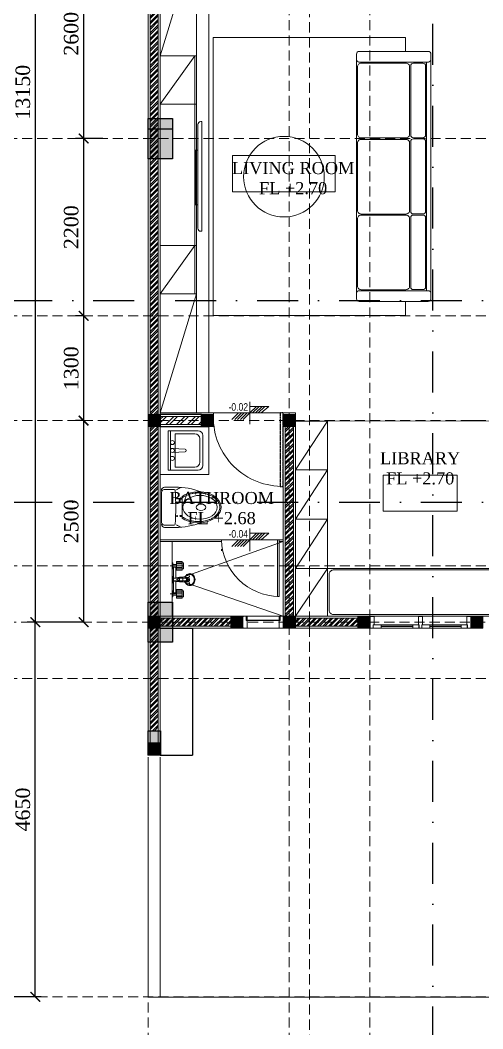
# Model space of a CAD drawing. Header units: millimetres. Extents: x -9564 to 494436, y -140371 to 4257.
# Drawn here: x 40646 to 46382, y -18148 to -5633 of the extents above; entities that cross this region are included whole.
import ezdxf

# ---------------------------------------------------------------- set-up
doc = ezdxf.new("R2010")
doc.units = ezdxf.units.MM
doc.header["$MEASUREMENT"] = 0
for name, pattern in [('DASHDOTX2', [50.8, 25.4, -12.7, 0, -12.7]), ('HIDDEN2', [0.1875, 0.125, -0.0625]), ('SLD-Solid', [0])]:
    doc.linetypes.add(name, pattern=pattern)
doc.layers.get('DEFPOINTS').update_dxf_attribs({"lineweight": 18})
for name, color, linetype in [('1', 5, 'Continuous'), ('DIM DET', 8, 'HIDDEN2'), ('TEXT', 4, 'Continuous'), ('WALL', 90, 'Continuous')]:
    doc.layers.add(name, color=color, linetype=linetype)
for name, color, linetype, lineweight in [('28-Arsiran', 252, 'Continuous', 5), ('8', 8, 'Continuous', 5), ('AS', 8, 'HIDDEN2', 5), ('DINDING', 1, 'Continuous', 20), ('DOOR OPENING', 4, 'SLD-Solid', 5), ('FURNITURE', 25, 'Continuous', 5), ('HATCH', 8, 'Continuous', 13), ('KOL', 5, 'Continuous', 18), ('TEXT 1', 210, 'Continuous', 5)]:
    doc.layers.add(name, color=color, linetype=linetype, lineweight=lineweight)
doc.styles.add('Arial Narrow', font='ARIALN.TTF')
doc.styles.add('style1', font='times.ttf', dxfattribs={"height": 0.15})
doc.styles.add('style2', font='times.ttf', dxfattribs={"height": 0.18})
doc.dimstyles.new('ISO-25', dxfattribs={"dimtxt": 0.18, "dimasz": 0.12, "dimexe": 0.1, "dimexo": 0.1, "dimgap": 0.0625, "dimtad": 1, "dimtoh": 1, "dimdec": 0, "dimlfac": 1000, "dimtxsty": 'style2', "dimblk": 'ARCHTICK', "dimcen": 0.15, "dimclrd": 1, "dimclre": 1, "dimclrt": 4, "dimadec": 0, "dimazin": 0, "dimtfac": 1, "dimtdec": 0, "dimtmove": 0, "dimatfit": 3, "dimldrblk": 'OBLIQUE', "dimfxl": 1, "dimarcsym": 0})
pattern_1 = [(45, (-203586.375, -162934.193), (-33.675954, 33.675954), []), (45, (-203563.925, -162934.193), (-33.675954, 33.675954), [])]
pattern_2 = [(45, (-203586.375, -162939.193), (-33.675954, 33.675954), []), (45, (-203563.925, -162939.193), (-33.675954, 33.675954), [])]

# ---------------------------------------------------------------- blocks, each defined once
blk = doc.blocks.new('as1')
at = {"layer": 'AS'}
for p, q in [((139.888, 146.696), (139.888, 169.189)), ((141.638, 146.696), (141.638, 169.189)), ((141.888, 146.858), (141.888, 169.189)), ((142.638, 146.696), (142.638, 169.189)), ((137.013, 161.478), (158.579, 161.478)), ((137.013, 159.278), (158.579, 159.278)), ((137.013, 157.978), (158.579, 157.978)), ((137.013, 156.178), (158.579, 156.178)), ((136.44, 155.478), (158.579, 155.478)), ((137.013, 154.778), (158.579, 154.778)), ((137.013, 150.828), (158.579, 150.828))]:
    blk.add_line(p, q, dxfattribs=at)
blk = doc.blocks.new('KOLOM PRAKTIS')
at = {"layer": 'HATCH'}
h = blk.add_hatch(color=256, dxfattribs=at)
h.dxf.hatch_style = 1
h.paths.add_polyline_path([(-75, 75), (-75, -75), (75, -75), (75, 75)])
at = {"layer": 'KOL'}
blk.add_lwpolyline([(-75, -75), (75, -75), (75, 75), (-75, 75)], close=True, dxfattribs=at)
blk = doc.blocks.new('*U46')
at = {"layer": '8'}
h = blk.add_hatch(dxfattribs=at)
h.set_pattern_fill('ANSI32', color=256, scale=10)
h.set_pattern_definition([(45, (-125705.34, -343416.56), (-67.35192, 67.35192), []), (45, (-125660.43, -343416.56), (-67.35192, 67.35192), [])])
h.paths.add_polyline_path([(510, 25), (510, 125), (0, 125), (0, 25)])
for p, q in [((0, 125), (510, 125)), ((0, 25), (510, 25))]:
    blk.add_line(p, q, dxfattribs=at)
at = {"layer": 'WALL'}
blk.add_lwpolyline([(0, 0), (510, 0), (510, 150), (0, 150)], close=True, dxfattribs=at)
blk = doc.blocks.new('KSK 3A')
at = {"layer": 'DOOR OPENING', "linetype": 'Continuous'}
blk.add_line((0, 0), (0, 150), dxfattribs=at)
blk.add_lwpolyline([(50, 95), (40, 95), (40, 150), (5, 150), (5, 145), (0, 145), (0, 5), (5, 5), (5, 0), (50, 0)], close=True, dxfattribs=at)
blk = doc.blocks.new('_ArchTick')
at = {"color": 0, "linetype": 'ByBlock', "const_width": 0.15}
blk.add_lwpolyline([(-0.5, -0.5), (0.5, 0.5)], dxfattribs=at)
blk = doc.blocks.new('*D884')
at = {"color": 1, "lineweight": -2, "transparency": 16777216}
for p, q in [((42383, -13177), (42783, -13177)), ((42783, -13177), (42783, -14752)), ((42383, -14752), (42783, -14752))]:
    blk.add_line(p, q, dxfattribs=at)
at = {"layer": 'DEFPOINTS', "color": 0, "transparency": 16777216}
for p in [(42383, -13177), (42383, -14752), (42783, -14752)]:
    blk.add_point(p, dxfattribs=at)
at = {"color": 1, "lineweight": -2, "transparency": 16777216, "xscale": 0.12, "yscale": 0.12, "zscale": 0.12}
for p, rotation in [((42783, -13177), 90), ((42783, -14752), 270)]:
    blk.add_blockref('_ArchTick', p, dxfattribs=dict(at, rotation=rotation))
at = {"color": 4, "transparency": 16777216, "insert": (42783, -13964), "char_height": 0.18, "attachment_point": 5, "rotation": 90, "style": 'style2'}
blk.add_mtext('1575000', dxfattribs=at)
blk = doc.blocks.new('_Oblique')
at = {"color": 0, "linetype": 'ByBlock', "lineweight": -2}
blk.add_line((-0.5, -0.5), (0.5, 0.5), dxfattribs=at)
blk = doc.blocks.new('LIB')
at = {"layer": '8', "transparency": 33554687}
for p, q in [((247.86, 158.217), (248.26, 158.217)), ((248.26, 158.217), (247.86, 157.611)), ((248.26, 158.217), (250.958, 158.222)), ((248.26, 158.217), (248.26, 157.777)), ((250.585, 158.222), (250.585, 157.777)), ((250.958, 158.222), (250.585, 157.611)), ((248.26, 155.797), (248.26, 157.777)), ((250.585, 155.797), (250.585, 157.777)), ((247.86, 157.611), (248.26, 157.611)), ((248.26, 157.611), (247.86, 157)), ((250.585, 157.611), (250.958, 157.611)), ((250.958, 157.611), (250.585, 157)), ((247.86, 157), (248.26, 157)), ((248.26, 157), (247.86, 156.389)), ((250.585, 157), (250.958, 157)), ((250.958, 157), (250.585, 156.389)), ((247.86, 156.389), (248.26, 156.389)), ((248.26, 156.389), (247.86, 155.797)), ((250.585, 156.389), (250.958, 156.389)), ((250.958, 156.389), (250.585, 155.797))]:
    blk.add_line(p, q, dxfattribs=at)
blk.add_lwpolyline([(248.26, 156.389), (250.585, 156.389), (250.585, 155.797), (248.26, 155.797)], close=True, dxfattribs=at)
blk.add_lwpolyline([(248.33, 156.369), (250.515, 156.369, -0.414214), (250.565, 156.319), (250.565, 155.867, -0.414214), (250.515, 155.817), (248.33, 155.817, -0.414214), (248.28, 155.867), (248.28, 156.319, -0.414214)], format="xyb", close=True, dxfattribs=at)
blk = doc.blocks.new('TV 65')
at = {"layer": 'FURNITURE', "linetype": 'Continuous', "ltscale": 0.5, "transparency": 33554687}
for p, q in [((90249, 176986), (90927, 176986)), ((90249, 176956), (90249, 176986)), ((90927, 176956), (90927, 176986)), ((89895, 176919), (89895, 176906)), ((89895, 176906), (91255, 176906)), ((89932, 176956), (91218, 176956)), ((91255, 176919), (91255, 176906))]:
    blk.add_line(p, q, dxfattribs=at)
for centre, start, end in [((89932, 176919), 90, 180), ((91218, 176919), 0, 90)]:
    blk.add_arc(centre, 36.8, start, end, dxfattribs=at)
blk = doc.blocks.new('HSEH')
at = {"layer": '8', "transparency": 33554687}
for p, q in [((246.785, 164.262), (246.185, 164.262)), ((246.635, 164.222), (246.185, 164.222)), ((246.635, 164.222), (246.185, 162.747)), ((246.835, 164.222), (246.635, 164.222)), ((246.835, 164.262), (246.785, 164.262)), ((246.835, 164.262), (246.835, 164.222)), ((246.635, 162.747), (246.185, 162.747)), ((246.615, 159.797), (246.615, 162.747)), ((246.635, 159.797), (246.185, 159.797)), ((246.635, 159.797), (246.185, 158.317)), ((246.185, 158.317), (246.845, 158.317)), ((246.845, 158.317), (246.845, 158.297))]:
    blk.add_line(p, q, dxfattribs=at)
at = {"layer": '8'}
for p, q in [((246.615, 162.747), (246.185, 162.15)), ((246.635, 162.15), (246.185, 162.15)), ((246.635, 160.394), (246.185, 160.394)), ((246.185, 159.797), (246.615, 160.394))]:
    blk.add_line(p, q, dxfattribs=at)
at = {"layer": 'FURNITURE', "linetype": 'Continuous', "transparency": 33554687}
blk.add_line((246.635, 164.222), (246.635, 158.317), dxfattribs=at)
at = {"layer": 'FURNITURE', "linetype": 'Continuous', "transparency": 33554559}
blk.add_line((246.785, 164.222), (246.785, 158.317), dxfattribs=at)
at = {"layer": 'FURNITURE', "linetype": 'Continuous', "transparency": 33554687, "xscale": -0.001000000000000001, "yscale": 0.001000000000000001, "zscale": 0.001, "rotation": 90}
blk.add_blockref('TV 65', (423.606, 251.827), dxfattribs=at)
blk = doc.blocks.new('TOILET')
at = {"layer": '8', "lineweight": 5}
for p, q in [((-135, 255), (135, 255)), ((-114, 255), (-114, 236)), ((-102, 236), (-102, 255)), ((102, 236), (102, 255)), ((114, 255), (114, 236)), ((-250, 37), (-250, 168)), ((-220, 30), (-220, 156)), ((-120, 237), (-97, 237)), ((-108, 245), (-108, 221)), ((120, 237), (97, 237)), ((108, 245), (108, 221)), ((220, 30), (220, 156)), ((250, 37), (250, 168)), ((-190, 0), (190, 0))]:
    blk.add_line(p, q, dxfattribs=at)
for centre in [(-109, 191), (109, 191)]:
    blk.add_circle(centre, 5.82, dxfattribs=at)
for centre, radius, start, end in [((666, 167), 916, 159.3877, 180.0472), ((-666, 167), 916, 359.9528, 20.6123), ((-96, 287), 158, 197.1522, 219.8185), ((-210, 156), 10, 94.9885, 180), ((0, -2250), 2425, 85.0115, 94.9885), ((-108, 236), 6.15, 185.1568, 354.8432), ((108, 236), 6.15, 185.1568, 354.8432), ((210, 156), 10, 0, 85.0115), ((96, 287), 158, 320.1815, 342.8478), ((-210, 37), 40, 180, 270), ((-190, 30), 30, 180, 270), ((190, 30), 30, 270, 0), ((210, 37), 40, 270, 0)]:
    blk.add_arc(centre, radius, start, end, dxfattribs=at)
blk.add_ellipse((0, 456), major_axis=(0, 281), ratio=0.685919, start_param=3.915332, end_param=8.651039, dxfattribs=at)
for centre, major_axis, ratio in [((0, 476), (0, 214), 0.687861), ((0, 487), (0, 60.7), 0.657164)]:
    blk.add_ellipse(centre, major_axis=major_axis, ratio=ratio, dxfattribs=at)
blk.add_open_spline([(117, 256), (127, 270), (131, 276), (141, 294), (147, 306), (157, 331), (161, 344), (169, 371), (171, 385), (176, 413), (177, 428), (178, 457), (178, 472), (175, 501), (174, 515), (168, 543), (165, 557), (156, 583), (151, 596), (140, 620), (134, 631), (120, 652), (113, 661), (97, 678), (89, 686), (72, 699), (64, 704), (46, 713), (37, 716), (18, 721), (9, 722), (-9, 722), (-18, 721), (-37, 716), (-46, 713), (-64, 704), (-72, 699), (-89, 686), (-98, 678), (-113, 661), (-120, 652), (-134, 631), (-140, 620), (-151, 596), (-156, 583), (-165, 557), (-168, 543), (-174, 515), (-175, 501), (-178, 472), (-178, 457), (-177, 428), (-176, 413), (-171, 385), (-169, 371), (-161, 344), (-157, 330), (-147, 306), (-141, 294), (-131, 276), (-127, 270), (-117, 255)], degree=3, knots=[3.915332, 3.915332, 3.915332, 3.915332, 4.014441, 4.014441, 4.176505, 4.176505, 4.338569, 4.338569, 4.500633, 4.500633, 4.662697, 4.662697, 4.824761, 4.824761, 4.986825, 4.986825, 5.148889, 5.148889, 5.310953, 5.310953, 5.473017, 5.473017, 5.635081, 5.635081, 5.797146, 5.797146, 5.95921, 5.95921, 6.121274, 6.121274, 6.283338, 6.283338, 6.445402, 6.445402, 6.607466, 6.607466, 6.76953, 6.76953, 6.931594, 6.931594, 7.093658, 7.093658, 7.255722, 7.255722, 7.417786, 7.417786, 7.57985, 7.57985, 7.741915, 7.741915, 7.903979, 7.903979, 8.066043, 8.066043, 8.228107, 8.228107, 8.390171, 8.390171, 8.552235, 8.552235, 8.651039, 8.651039, 8.651039, 8.651039], dxfattribs=at)
blk = doc.blocks.new('Shower - P')
at = {"color": 8}
for p, q in [((35.5, 111.3), (-19, 111.3)), ((92, 136.3), (35.5, 136.3)), ((82, 126.3), (35.5, 126.3)), ((82, 111.3), (35.5, 111.3)), ((82, 96.3), (35.5, 96.3)), ((92, 86.3), (35.5, 86.3)), ((35.5, -121), (-19, -121)), ((92, -96), (35.5, -96)), ((82, -106), (35.5, -106)), ((82, -121), (35.5, -121)), ((82, -136), (35.5, -136)), ((92, -146), (35.5, -146))]:
    blk.add_line(p, q, dxfattribs=at)
for p, q in [((0, -146), (0, 146)), ((3, 136.3), (0, 136.3)), ((0, 126.3), (0, 96.3)), ((3, 86.3), (0, 86.3)), ((3, 136.3), (5.5, 121.3)), ((3, 136.3), (3, 86.3)), ((5.5, 101.3), (3, 86.3)), ((5.5, 121.3), (5.5, 101.3)), ((35.5, 121.3), (5.5, 121.3)), ((35.5, 101.3), (5.5, 101.3)), ((9, 101.3), (9, 10.2)), ((29, 101.3), (29, 11.1)), ((82, 146.3), (35.5, 146.3)), ((35.5, 146.3), (35.5, 76.3)), ((82, 146.3), (82, 76.3)), ((92, 136.3), (92, 86.3)), ((82, 76.3), (35.5, 76.3)), ((9, -111), (9, -16.1)), ((29, -111), (29, -17)), ((3, -96), (0, -96)), ((0, -136), (0, -106)), ((3, -146), (0, -146)), ((3, -146), (3, -96)), ((5.5, -111), (3, -96)), ((3, -146), (5.5, -131)), ((35.5, -111), (5.5, -111)), ((5.5, -131), (5.5, -111)), ((35.5, -131), (5.5, -131)), ((82, -86), (35.5, -86)), ((35.5, -156), (35.5, -86)), ((82, -156), (35.5, -156)), ((82, -156), (82, -86)), ((92, -146), (92, -96))]:
    blk.add_line(p, q)
blk.add_lwpolyline([(60.4, 16.4), (60.4, -22.3), (86.1, -22.3), (86.1, 16.4)], close=True)
for centre, start, end in [((9.8, 220.3), 267.3376, 283.94297), ((9.8, -226.2), 76.05703, 92.6624)]:
    blk.add_arc(centre, 210, start, end)
blk = doc.blocks.new('TX 4225 - P')
for p, q in [((0, 0), (-26.5, 0)), ((0, 0), (26.5, 0)), ((0, -2.8), (-26.5, -2.8)), ((0, -10.5), (-13.5, -10.5)), ((-11.2, -10.5), (-11.2, -105.3)), ((0, -2.8), (26.5, -2.8)), ((0, -10.5), (13.5, -10.5)), ((11.2, -10.5), (11.2, -105.3))]:
    blk.add_line(p, q)
at = {"linetype": 'Continuous'}
for p, q in [((-26.5, 0), (-26.5, -2.8)), ((26.5, 0), (26.5, -2.8)), ((-26.5, -2.8), (-13.5, -10.5)), ((26.5, -2.8), (13.5, -10.5)), ((-17.8, -119), (-17.8, -128.2)), ((17.8, -119), (17.8, -128.2))]:
    blk.add_line(p, q, dxfattribs=at)
for points in [[(0, -185.1, -0.08228), (-18.8, -181.9, -0.091339), (-34.5, -173.1, -0.103805), (-45.4, -159.3, -0.114745), (-49.1, -143.8, -0.114745), (-45.5, -128.3, -0.103805), (-34.8, -114.4, -0.091339), (-19.2, -105.4, -0.017766), (-15.3, -104.2, -0.08413)], [(0, -188, -0.08228), (-18.8, -184.8, -0.091339), (-34.5, -176, -0.103805), (-45.4, -162.2, -0.114745), (-49.1, -146.7, -0.011566), (-49, -145.1, -0.103805)], [(0, -180.4, -0.086014), (-17.3, -177.4, -0.092418), (-31.4, -169.2, -0.103199), (-41.2, -156.4, -0.112374), (-44.4, -142.1, -0.112374), (-41.2, -127.7, -0.103199), (-31.4, -114.9, -0.097293), (-16.5, -106.4, -0.086014)], [(-11.2, -99.8, 0.024317), (-12.5, -100.9, 0.101351), (-16.3, -106.2, 0.106183), (-17.6, -112.3, 0.106183), (-16.3, -118.5, 0.101351), (-12.5, -123.8, 0.095192), (-6.8, -127.3, 0.091252), (0, -128.6, 0.091252)], [(-11.2, -100.1, 0.019506), (-12.3, -100.9, 0.104907), (-16.1, -105.6, 0.119757), (-17.3, -110.8, 0.119757), (-16.1, -115.9, 0.104907), (-12.3, -120.6, 0.08904), (-6.8, -123.6, 0.080352), (0, -124.7, 0.080352)], [(-11.2, -104.6, 0.067587), (-11.6, -107.5, 0.101747), (-10.7, -111.7, 0.099781), (-8.2, -115.4, 0.097121), (-4.4, -117.8, 0.09532), (0, -118.6, 0.09532)], [(0, -128.6, 0.091252), (6.8, -127.3, 0.095192), (12.5, -123.8, 0.101351), (16.3, -118.5, 0.106183), (17.6, -112.3, 0.106183), (16.3, -106.2, 0.101351), (12.5, -100.9, 0.024317), (11.2, -99.8, 0.091252)], [(0, -124.7, 0.080352), (6.8, -123.6, 0.08904), (12.3, -120.6, 0.104907), (16.1, -115.9, 0.119757), (17.3, -110.8, 0.119757), (16.1, -105.6, 0.104907), (12.3, -100.9, 0.019506), (11.2, -100.1, 0.080352)], [(0, -185.1, 0.08228), (18.8, -181.9, 0.091339), (34.5, -173.1, 0.103805), (45.4, -159.3, 0.114745), (49.1, -143.8, 0.114745), (45.5, -128.3, 0.103805), (34.8, -114.4, 0.091339), (19.2, -105.4, 0.017766), (15.3, -104.2, 0.08413)], [(0, -118.6, 0.09532), (4.5, -117.8, 0.097121), (8.2, -115.4, 0.099781), (10.7, -111.7, 0.101747), (11.6, -107.5, 0.071052), (11.2, -104.5, 0.099781)], [(0, -180.4, 0.086014), (17.3, -177.4, 0.092418), (31.4, -169.2, 0.103199), (41.2, -156.4, 0.112374), (44.4, -142.1, 0.112374), (41.2, -127.7, 0.103199), (31.4, -114.9, 0.097293), (16.5, -106.4, 0.086014)], [(0, -188, 0.08228), (18.8, -184.8, 0.091339), (34.5, -176, 0.103805), (45.4, -162.2, 0.114745), (49.1, -146.7, 0.011566), (49, -145.1, 0.103805)]]:
    blk.add_lwpolyline(points, format="xyb", dxfattribs=at)
for centre, radius, start, end in [((-31.2, -129.3), 13.4, 266.82402, 4.68695), ((0, -115.7), 18.1, 170.96147, 270), ((0, -124.9), 18.1, 190.44631, 270), ((-21.7, -114.3), 7.72, 332.29667, 52.3912), ((-9.9, -127.9), 8.46, 23.04546, 111.14097), ((0, -105.3), 11.2, 180, 0), ((0, -115.7), 18.1, 270, 9.03853), ((0, -124.9), 18.1, 270, 349.55369), ((9.9, -127.9), 8.46, 68.85903, 156.95454), ((21.7, -114.3), 7.72, 127.6088, 207.70333), ((31.2, -129.3), 13.4, 175.31305, 273.17598)]:
    blk.add_arc(centre, radius, start, end, dxfattribs=at)
blk = doc.blocks.new('SHOWER')
at = {"layer": '8', "color": 8, "ltscale": 0.75, "xscale": -1.5, "yscale": 1.5, "zscale": 1.5}
for name, p, rotation in [('TX 4225 - P', (0, 0), 180), ('Shower - P', (4, 0), 270)]:
    blk.add_blockref(name, p, dxfattribs=dict(at, rotation=rotation))
blk = doc.blocks.new('SINK')
at = {"layer": '8'}
for p, q in [((-186, 432), (186, 432)), ((-147, 393), (147, 393)), ((-245, 0), (-245, 373)), ((-206, 88), (-206, 334)), ((206, 88), (206, 334)), ((245, 0), (245, 373)), ((-16, 212), (-24, 55)), ((24, 55), (16, 212)), ((-245, 29), (245, 29)), ((-245, 0), (245, 0)), ((-206, 88), (206, 88))]:
    blk.add_line(p, q, dxfattribs=at)
for centre in [(-98, 54), (0, 54), (98, 54)]:
    blk.add_circle(centre, 24.5, dxfattribs=at)
for centre, radius, start, end in [((-186, 373), 58.9, 90, 180), ((-147, 334), 58.9, 90, 180), ((147, 334), 58.9, 0, 90), ((186, 373), 58.9, 0, 90), ((0, 211), 15.7, 3.2169, 176.7831)]:
    blk.add_arc(centre, radius, start, end, dxfattribs=at)
blk = doc.blocks.new('311')
at = {"layer": '8', "linetype": 'Continuous', "transparency": 33554687}
for p, q in [((246.185, 156.742), (246.945, 156.742)), ((246.185, 156.722), (246.945, 156.722)), ((246.945, 156.742), (247.66, 156.742)), ((247.66, 156.742), (247.71, 156.742)), ((247.66, 156.722), (247.71, 156.722)), ((246.945, 156.627), (246.945, 156.607)), ((247.66, 156.627), (247.66, 156.607))]:
    blk.add_line(p, q, dxfattribs=at)
at = {"layer": '8', "transparency": 33554687}
for p, q in [((246.334, 156.722), (246.334, 155.797)), ((247.71, 156.722), (246.385, 156.25)), ((246.385, 156.25), (247.71, 155.797))]:
    blk.add_line(p, q, dxfattribs=at)
blk.add_lwpolyline([(246.185, 158.147), (246.785, 158.147), (246.785, 157.552), (246.185, 157.552)], close=True, dxfattribs=at)
at = {"layer": '8', "linetype": 'Continuous', "transparency": 33554687}
blk.add_lwpolyline([(247.66, 156.742), (247.64, 156.742), (247.64, 156.042), (247.66, 156.042)], close=True, dxfattribs=at)
at = {"layer": '8', "ltscale": 10, "transparency": 33554687}
blk.add_arc((247.658, 156.755), 0.713, 181.0392, 270.1749, dxfattribs=at)
at = {"layer": 'TEXT 1', "transparency": 33554687}
blk.add_line((247.156, 156.742), (247.295, 156.742), dxfattribs=at)
at = {"layer": '8', "transparency": 33554687, "yscale": 0.0009999999999999998, "zscale": 0.0009999999999999998, "rotation": 270}
for name, p, xscale in [('SINK', (246.281, 157.852), 0.0009999999999999998), ('TOILET', (246.202, 157.147), 0.0009999999999999998), ('SHOWER', (246.334, 156.25), -0.0009999999999999998)]:
    blk.add_blockref(name, p, dxfattribs=dict(at, xscale=xscale))
blk = doc.blocks.new('*D361')
at = {"color": 1, "lineweight": -2, "transparency": 16777216}
for p, q in [((244.635, 232.722), (244.535, 232.722)), ((244.635, 228.072), (244.635, 232.722)), ((244.615, 228.072), (244.535, 228.072))]:
    blk.add_line(p, q, dxfattribs=at)
at = {"layer": 'DEFPOINTS', "color": 0, "transparency": 16777216}
for p in [(244.635, 232.722), (244.735, 232.722), (244.715, 228.072)]:
    blk.add_point(p, dxfattribs=at)
at = {"color": 1, "lineweight": -2, "transparency": 16777216, "xscale": 0.12, "yscale": 0.12, "zscale": 0.12}
for p, rotation in [((244.635, 232.722), 90), ((244.635, 228.072), 270)]:
    blk.add_blockref('_ArchTick', p, dxfattribs=dict(at, rotation=rotation))
at = {"color": 4, "transparency": 16777216, "insert": (244.481, 230.397), "char_height": 0.18, "attachment_point": 5, "rotation": 90, "style": 'style2'}
blk.add_mtext('4650', dxfattribs=at)
blk = doc.blocks.new('*D362')
at = {"color": 1, "lineweight": -2, "transparency": 16777216}
for p, q in [((245.235, 235.222), (245.135, 235.222)), ((245.235, 232.722), (245.235, 235.222)), ((245.235, 232.722), (245.135, 232.722))]:
    blk.add_line(p, q, dxfattribs=at)
at = {"layer": 'DEFPOINTS', "color": 0, "transparency": 16777216}
for p in [(245.235, 235.222), (245.335, 235.222), (245.335, 232.722)]:
    blk.add_point(p, dxfattribs=at)
at = {"color": 1, "lineweight": -2, "transparency": 16777216, "xscale": 0.12, "yscale": 0.12, "zscale": 0.12}
for p, rotation in [((245.235, 235.222), 90), ((245.235, 232.722), 270)]:
    blk.add_blockref('_ArchTick', p, dxfattribs=dict(at, rotation=rotation))
at = {"color": 4, "transparency": 16777216, "insert": (245.081, 233.972), "char_height": 0.18, "attachment_point": 5, "rotation": 90, "style": 'style2'}
blk.add_mtext('2500', dxfattribs=at)
blk = doc.blocks.new('*D363')
at = {"color": 1, "lineweight": -2, "transparency": 16777216}
for p, q in [((245.235, 236.522), (245.135, 236.522)), ((245.235, 235.222), (245.235, 236.522)), ((245.235, 235.222), (245.135, 235.222))]:
    blk.add_line(p, q, dxfattribs=at)
at = {"layer": 'DEFPOINTS', "color": 0, "transparency": 16777216}
for p in [(245.235, 236.522), (245.335, 236.522), (245.335, 235.222)]:
    blk.add_point(p, dxfattribs=at)
at = {"color": 1, "lineweight": -2, "transparency": 16777216, "xscale": 0.12, "yscale": 0.12, "zscale": 0.12}
for p, rotation in [((245.235, 236.522), 90), ((245.235, 235.222), 270)]:
    blk.add_blockref('_ArchTick', p, dxfattribs=dict(at, rotation=rotation))
at = {"color": 4, "transparency": 16777216, "insert": (245.081, 235.872), "char_height": 0.18, "attachment_point": 5, "rotation": 90, "style": 'style2'}
blk.add_mtext('1300', dxfattribs=at)
blk = doc.blocks.new('*D364')
at = {"color": 1, "lineweight": -2, "transparency": 16777216}
for p, q in [((245.474, 238.722), (245.135, 238.722)), ((245.235, 236.522), (245.235, 238.722)), ((245.235, 236.522), (245.135, 236.522))]:
    blk.add_line(p, q, dxfattribs=at)
at = {"layer": 'DEFPOINTS', "color": 0, "transparency": 16777216}
for p in [(245.235, 238.722), (245.574, 238.722), (245.335, 236.522)]:
    blk.add_point(p, dxfattribs=at)
at = {"color": 1, "lineweight": -2, "transparency": 16777216, "xscale": 0.12, "yscale": 0.12, "zscale": 0.12}
for p, rotation in [((245.235, 238.722), 90), ((245.235, 236.522), 270)]:
    blk.add_blockref('_ArchTick', p, dxfattribs=dict(at, rotation=rotation))
at = {"color": 4, "transparency": 16777216, "insert": (245.081, 237.622), "char_height": 0.18, "attachment_point": 5, "rotation": 90, "style": 'style2'}
blk.add_mtext('2200', dxfattribs=at)
blk = doc.blocks.new('*D365')
at = {"color": 1, "lineweight": -2, "transparency": 16777216}
for p, q in [((245.501, 241.322), (245.135, 241.322)), ((245.235, 238.722), (245.235, 241.322)), ((245.474, 238.722), (245.135, 238.722))]:
    blk.add_line(p, q, dxfattribs=at)
at = {"layer": 'DEFPOINTS', "color": 0, "transparency": 16777216}
for p in [(245.235, 241.322), (245.601, 241.322), (245.574, 238.722)]:
    blk.add_point(p, dxfattribs=at)
at = {"color": 1, "lineweight": -2, "transparency": 16777216, "xscale": 0.12, "yscale": 0.12, "zscale": 0.12}
for p, rotation in [((245.235, 241.322), 90), ((245.235, 238.722), 270)]:
    blk.add_blockref('_ArchTick', p, dxfattribs=dict(at, rotation=rotation))
at = {"color": 4, "transparency": 16777216, "insert": (245.081, 240.022), "char_height": 0.18, "attachment_point": 5, "rotation": 90, "style": 'style2'}
blk.add_mtext('2600', dxfattribs=at)
blk = doc.blocks.new('*D375')
at = {"color": 1, "lineweight": -2, "transparency": 16777216}
for p, q in [((245.135, 245.872), (244.535, 245.872)), ((244.635, 245.872), (244.635, 232.722)), ((245.135, 232.722), (244.535, 232.722))]:
    blk.add_line(p, q, dxfattribs=at)
at = {"layer": 'DEFPOINTS', "color": 0, "transparency": 16777216}
for p in [(245.235, 245.872), (244.635, 232.722), (245.235, 232.722)]:
    blk.add_point(p, dxfattribs=at)
at = {"color": 1, "lineweight": -2, "transparency": 16777216, "xscale": 0.12, "yscale": 0.12, "zscale": 0.12}
for p, rotation in [((244.635, 245.872), 90), ((244.635, 232.722), 270)]:
    blk.add_blockref('_ArchTick', p, dxfattribs=dict(at, rotation=rotation))
at = {"color": 4, "transparency": 16777216, "insert": (244.481, 239.297), "char_height": 0.18, "attachment_point": 5, "rotation": 90, "style": 'style2'}
blk.add_mtext('13150', dxfattribs=at)
blk = doc.blocks.new('*D376')
at = {"color": 1, "lineweight": -2, "transparency": 16777216}
for p, q in [((244.535, 245.872), (243.935, 245.872)), ((244.035, 228.072), (244.035, 245.872)), ((244.535, 228.072), (243.935, 228.072))]:
    blk.add_line(p, q, dxfattribs=at)
at = {"layer": 'DEFPOINTS', "color": 0, "transparency": 16777216}
for p in [(244.035, 245.872), (244.635, 245.872), (244.635, 228.072)]:
    blk.add_point(p, dxfattribs=at)
at = {"color": 1, "lineweight": -2, "transparency": 16777216, "xscale": 0.12, "yscale": 0.12, "zscale": 0.12}
for p, rotation in [((244.035, 245.872), 90), ((244.035, 228.072), 270)]:
    blk.add_blockref('_ArchTick', p, dxfattribs=dict(at, rotation=rotation))
at = {"color": 4, "transparency": 16777216, "insert": (243.881, 236.972), "char_height": 0.18, "attachment_point": 5, "rotation": 90, "style": 'style2'}
blk.add_mtext('17800', dxfattribs=at)
blk = doc.blocks.new('*D399')
at = {"color": 1, "lineweight": -2, "transparency": 16777216}
for p, q in [((244.709, 228.072), (243.941, 228.072)), ((244.041, 228.072), (244.041, 225.972)), ((244.709, 225.972), (243.941, 225.972))]:
    blk.add_line(p, q, dxfattribs=at)
at = {"layer": 'DEFPOINTS', "color": 0, "transparency": 16777216}
for p in [(244.809, 228.072), (244.041, 225.972), (244.809, 225.972)]:
    blk.add_point(p, dxfattribs=at)
at = {"color": 1, "lineweight": -2, "transparency": 16777216, "xscale": 0.12, "yscale": 0.12, "zscale": 0.12}
for p, rotation in [((244.041, 228.072), 90), ((244.041, 225.972), 270)]:
    blk.add_blockref('_ArchTick', p, dxfattribs=dict(at, rotation=rotation))
at = {"color": 4, "transparency": 16777216, "insert": (243.887, 227.022), "char_height": 0.18, "attachment_point": 5, "rotation": 90, "style": 'style2'}
blk.add_mtext('2100', dxfattribs=at)
blk = doc.blocks.new('pot')
at = {"layer": '1', "linetype": 'DASHDOTX2', "ltscale": 0.02}
for points in [[(207.73, 147.396), (207.353, 147.396), (207.353, 171.641), (207.73, 171.641)], [(200.093, 160.089), (200.093, 159.712), (225.016, 159.712), (225.016, 160.089)], [(200.093, 157.589), (200.093, 157.212), (225.016, 157.212), (225.016, 157.589)]]:
    blk.add_lwpolyline(points, dxfattribs=at)
blk = doc.blocks.new('kolom1')
at = {"true_color": 0x636466}
h = blk.add_hatch(dxfattribs=at)
h.set_pattern_fill('ANGLE', color=251)
h.set_pattern_definition([(0, (0, 0), (0, 6.985), [5.08, -1.905]), (90, (0, 0), (-6.985, 4e-16), [5.08, -1.905])])
h.paths.add_polyline_path([(201.312, -20.514), (201.612, -20.514), (201.612, -20.014), (201.312, -20.014)])
h = blk.add_hatch(color=251, dxfattribs=at)
h.dxf.hatch_style = 1
h.paths.add_polyline_path([(201.612, -20.014), (201.312, -20.014), (201.312, -20.514), (201.612, -20.514)])
blk.add_lwpolyline([(201.612, -20.014), (201.612, -20.514), (201.312, -20.514), (201.312, -20.014)], close=True)
blk = doc.blocks.new('KL3')
at = {"true_color": 0x636466}
h = blk.add_hatch(color=251, dxfattribs=at)
h.dxf.hatch_style = 1
h.paths.add_polyline_path([(349.253, -321.782), (349.103, -321.782), (349.103, -322.082), (349.253, -322.082)])
blk.add_lwpolyline([(349.103, -321.782), (349.253, -321.782), (349.253, -322.082), (349.103, -322.082)], close=True)
for p in [(147.791, -294.169), (147.791, -300.169)]:
    blk.add_blockref('kolom1', p)
blk = doc.blocks.new('q2rt2q')
for base, p1, p2, picture, middle in [((244.0352, 245.8724), (244.6352, 228.0724), (244.6352, 245.8724), '*D376', (243.8809, 236.9724)), ((244.6352, 232.7224), (245.2352, 245.8724), (245.2352, 232.7224), '*D375', (244.4812, 239.2974)), ((245.2352, 241.3224), (245.5738, 238.7224), (245.6009, 241.3224), '*D365', (245.0812, 240.0224)), ((245.2351, 238.7224), (245.3351, 236.5224), (245.5738, 238.7224), '*D364', (245.081, 237.6224)), ((245.2352, 236.5224), (245.3352, 235.2224), (245.3352, 236.5224), '*D363', (245.0812, 235.8724)), ((245.2352, 235.2224), (245.3352, 232.7224), (245.3352, 235.2224), '*D362', (245.0812, 233.9724)), ((244.6352, 232.7224), (244.7149, 228.0724), (244.7352, 232.7224), '*D361', (244.4812, 230.3974)), ((244.0408, 225.9724), (244.8087, 228.0724), (244.8087, 225.9724), '*D399', (243.8867, 227.0224))]:
    dim = blk.add_linear_dim(base=base, p1=p1, p2=p2, angle=90, dimstyle='ISO-25')
    dim.commit()
    dim.dimension.update_dxf_attribs({"geometry": picture, "text_midpoint": middle})

msp = doc.modelspace()

# ---------------------------------------------------------------- hatches: boundary and pattern name
at = {"layer": '28-Arsiran'}
h = msp.add_hatch(dxfattribs=at)
h.set_pattern_fill('ANSI32', color=256, scale=4.999999)
h.set_pattern_definition(pattern_1)
h.paths.add_polyline_path([(42358.3624, -1401.7069), (42258.3625, -1401.7069), (42258.3625, -14451.7046), (42358.3624, -14451.7046)])
h = msp.add_hatch(dxfattribs=at)
h.set_pattern_fill('ANSI32', color=256, scale=4.999999)
h.set_pattern_definition(pattern_1)
h.paths.add_polyline_path([(43933.3613, -13026.7045), (44033.3613, -13026.7045), (44033.3613, -10676.7053), (43933.3613, -10676.7053)])
h = msp.add_hatch(dxfattribs=at)
h.set_pattern_fill('ANSI32', color=256, scale=4.999999)
h.set_pattern_definition(pattern_2)
h.paths.add_polyline_path([(43258.3623, -13151.7048), (43258.3623, -13051.7048), (42383.3625, -13051.7048), (42383.3625, -13151.7048)])
h = msp.add_hatch(dxfattribs=at)
h.set_pattern_fill('ANSI32', color=256, scale=4.999999)
h.set_pattern_definition(pattern_2)
h.paths.add_polyline_path([(44833.362, -13151.7048), (44833.362, -13051.7048), (44058.3621, -13051.7048), (44058.3621, -13151.7048)])

# ---------------------------------------------------------------- linework, layer by layer
for p, q in [((44983.3619, -13026.7048), (45033.3619, -13026.7048)), ((45584.6122, -13026.7049), (45634.6122, -13026.7049)), ((45594.6122, -13176.7048), (45594.6122, -13136.7048)), ((46182.1121, -13026.7048), (46232.1121, -13026.7048)), ((46192.1121, -13176.7048), (46192.1121, -13136.7049))]:
    msp.add_line(p, q)
msp.add_lwpolyline([(42233.3625, -14451.7046), (42383.3624, -14451.7046), (42383.3624, -14751.7045), (42233.3625, -14751.7045)], close=True)
at = {"layer": '8'}
for p, q in [((42258.3625, -1401.7069), (42258.3625, -14751.7045)), ((42358.3624, -1401.7069), (42358.3625, -14751.7045)), ((43043.3623, -10506.7054), (43868.3622, -10506.7053)), ((43933.3613, -13026.7045), (43933.3613, -10676.7053)), ((44033.3613, -13026.7045), (44033.3613, -10676.7053)), ((42383.3625, -13051.7048), (43258.3623, -13051.7048)), ((44058.3621, -13051.7048), (44832.1124, -13051.7048)), ((42383.3625, -13151.7048), (43258.3623, -13151.7048)), ((44058.3621, -13151.7048), (44832.1124, -13151.7048))]:
    msp.add_line(p, q, dxfattribs=at)
at = {"layer": '8', "transparency": 33554687}
for p, q in [((43908.3621, -10526.7053), (43908.3621, -10506.7053)), ((43908.3621, -10506.7053), (44058.3621, -10506.7053)), ((44058.3621, -10506.7053), (44058.3621, -10526.7053)), ((42233.3625, -14776.7045), (42233.3625, -17756.7039)), ((42383.3625, -14776.7045), (42383.3624, -17756.7039)), ((42233.3625, -17756.7039), (51903.3624, -17756.7039))]:
    msp.add_line(p, q, dxfattribs=at)
for points in [[(43279.0544, -7310.8014), (44551.178, -7310.8014), (44551.178, -7761.0112), (43279.0544, -7761.0112)], [(45148.5752, -11276.5204), (46064.5745, -11276.5204), (46064.5745, -11726.7302), (45148.5752, -11726.7302)]]:
    msp.add_lwpolyline(points, close=True, dxfattribs=at)
at = {"layer": 'DIM DET'}
msp.add_lwpolyline([(43908.3621, -10506.7053), (43868.3622, -10506.7053), (43868.3622, -11417.248), (43908.3621, -11417.248)], close=True, dxfattribs=at)
at = {"layer": 'DINDING'}
for points in [[(42383.3624, -1401.7069), (42383.3625, -14751.7045), (42233.3625, -14751.7045), (42233.3625, -1401.7069)], [(43908.3613, -13026.7045), (43908.3613, -10676.7053), (44058.3613, -10676.7053), (44058.3613, -13026.7045)], [(42383.3625, -13176.7048), (43258.3623, -13176.7048), (43258.3623, -13026.7048), (42383.3625, -13026.7048)], [(44058.3621, -13176.7048), (44832.1124, -13176.7048), (44832.1124, -13026.7048), (44058.3621, -13026.7048)]]:
    msp.add_lwpolyline(points, close=True, dxfattribs=at)
at = {"layer": 'DOOR OPENING', "linetype": 'Continuous', "transparency": 33554687}
for p, q in [((44822.1124, -13026.7048), (46392.0276, -13026.7048)), ((45023.3619, -13136.7048), (45594.6122, -13136.7048)), ((45123.3619, -13136.7048), (45123.3619, -13176.7048)), ((45514.6122, -13176.7048), (45514.6122, -13136.7048)), ((45624.6122, -13136.7049), (46192.1121, -13136.7049)), ((45724.6122, -13136.7049), (45724.6122, -13176.7048)), ((46112.1121, -13176.7048), (46112.1121, -13136.7049)), ((46232.0784, -13131.7006), (46336.1929, -13131.7006))]:
    msp.add_line(p, q, dxfattribs=at)
at = {"layer": 'DOOR OPENING', "linetype": 'Continuous'}
for p, q in [((44983.3619, -13026.7048), (44983.3619, -13136.7048)), ((44988.3619, -13026.7048), (45033.3619, -13026.7048)), ((45033.3619, -13136.7048), (45023.3619, -13136.7048)), ((45023.3619, -13136.7048), (45023.3619, -13176.7048)), ((45023.3619, -13176.7048), (45023.3619, -13136.7048)), ((45033.3619, -13136.7048), (45023.3619, -13136.7048)), ((45023.3619, -13136.7048), (45023.3619, -13176.7048)), ((45023.3619, -13176.7048), (45023.3619, -13136.7048)), ((45033.3619, -13026.7048), (45033.3619, -13136.7048)), ((45584.6122, -13026.7048), (45584.6122, -13136.7048)), ((45584.6122, -13026.7049), (45584.6122, -13136.7048)), ((45584.6122, -13136.7048), (45594.6122, -13136.7048)), ((45584.6122, -13136.7048), (45594.6122, -13136.7048)), ((45589.6122, -13026.7049), (45634.6122, -13026.7049)), ((45594.6122, -13136.7048), (45594.6122, -13176.7048)), ((45594.6122, -13176.7048), (45594.6122, -13136.7048)), ((45594.6122, -13136.7048), (45594.6122, -13176.7048)), ((45634.6122, -13136.7048), (45624.6122, -13136.7048)), ((45624.6122, -13136.7048), (45624.6122, -13176.7048)), ((45624.6122, -13176.7048), (45624.6122, -13136.7048)), ((45634.6122, -13136.7049), (45624.6122, -13136.7049)), ((45624.6122, -13136.7049), (45624.6122, -13176.7048)), ((45624.6122, -13176.7048), (45624.6122, -13136.7049)), ((45634.6122, -13026.7049), (45634.6122, -13136.7048)), ((46182.1121, -13026.7049), (46182.1121, -13136.7048)), ((46182.1121, -13026.7049), (46182.1121, -13136.7049)), ((46182.1121, -13136.7048), (46192.1121, -13136.7048)), ((46182.1121, -13136.7049), (46192.1121, -13136.7049)), ((46187.1121, -13026.7049), (46232.1121, -13026.7049)), ((46192.1121, -13136.7048), (46192.1121, -13176.7048)), ((46192.1121, -13176.7048), (46192.1121, -13136.7048)), ((46192.1121, -13136.7049), (46192.1121, -13176.7048)), ((46232.1121, -13026.7049), (46232.1121, -13136.7048)), ((45023.3619, -13176.7048), (44988.3619, -13176.7048)), ((46232.1121, -13176.7048), (45023.3619, -13176.7048)), ((45624.6122, -13176.7048), (45589.6122, -13176.7048))]:
    msp.add_line(p, q, dxfattribs=at)
at = {"layer": 'DOOR OPENING', "linetype": 'Continuous', "transparency": 33554687}
for points in [[(43408.3623, -13176.7048), (43858.3622, -13176.7047), (43858.3622, -13026.7048), (43408.3623, -13026.7049)], [(43448.3623, -13081.7048), (43868.3622, -13081.7048), (43868.3622, -13076.7048), (43448.3623, -13076.7048)], [(45514.6122, -13156.7048), (45514.6122, -13152.6142), (45123.3619, -13152.6142), (45123.3619, -13156.7048)], [(46112.1121, -13156.7049), (46112.1121, -13152.6143), (45724.6122, -13152.6143), (45724.6122, -13156.7049)]]:
    msp.add_lwpolyline(points, close=True, dxfattribs=at)
at = {"layer": 'DOOR OPENING', "color": 8, "linetype": 'Continuous', "ltscale": 0.75, "transparency": 33554687}
for points in [[(43458.3623, -13026.7049), (43448.3623, -13026.7049), (43448.3623, -13076.7048), (43458.3623, -13076.7048)], [(43858.3622, -13026.7049), (43868.3622, -13026.7049), (43868.3622, -13076.7048), (43858.3622, -13076.7048)]]:
    msp.add_lwpolyline(points, close=True, dxfattribs=at)
at = {"layer": 'DOOR OPENING', "linetype": 'Continuous'}
msp.add_lwpolyline([(45033.3619, -13136.7048), (45023.3619, -13136.7048), (45023.3619, -13176.7048), (44988.3619, -13176.7048), (44988.3619, -13171.7048), (44983.3619, -13171.7048), (44983.3619, -13031.7048), (44988.3619, -13031.7048), (44988.3619, -13026.7048), (45033.3619, -13026.7048)], close=True, dxfattribs=at)
at = {"layer": 'DOOR OPENING', "color": 8, "ltscale": 10, "transparency": 33554687}
msp.add_arc((43896.0502, -10562.8939), 854.5372, 176.22990131, 268.81395071, dxfattribs=at)
at = {"layer": 'FURNITURE', "linetype": 'Continuous', "transparency": 33554687}
for p, q in [((43036.7548, -9296.4357), (43036.7548, -5846.4363)), ((43036.7548, -5846.4363), (45421.7562, -5846.4363)), ((45421.7562, -5846.4363), (45421.7562, -6021.0091)), ((45421.7562, -9121.8629), (45421.7562, -9296.4357)), ((45421.7562, -9296.4357), (43036.7548, -9296.4357))]:
    msp.add_line(p, q, dxfattribs=at)
at = {"layer": 'FURNITURE', "transparency": 33554687}
for p, q in [((44816.407, -6053.9969), (44816.407, -9088.8751)), ((45705.5391, -6021.0091), (44849.3949, -6021.0091)), ((45738.5269, -9088.8751), (45738.5269, -6053.9969)), ((45710.1719, -6152.9603), (44846.0203, -6152.9603)), ((45487.8195, -7059.0524), (45487.8195, -6199.1432)), ((45639.5635, -6166.1554), (45520.8073, -6166.1554)), ((45672.5513, -7059.0524), (45672.5513, -6199.1432)), ((45685.7464, -8989.9117), (45685.7464, -6152.9603)), ((45639.5635, -7092.0402), (45520.8073, -7092.0402)), ((45639.5635, -7105.2353), (45520.8073, -7105.2353)), ((45487.8195, -8004.7736), (45487.8195, -7138.2231)), ((45672.5513, -8004.7736), (45672.5513, -7138.2231)), ((45487.8195, -8943.7288), (45487.8195, -8083.9443)), ((45639.5635, -8037.7614), (45520.8073, -8037.7614)), ((45639.5635, -8050.9565), (45520.8073, -8050.9565)), ((45672.5513, -8943.7288), (45672.5513, -8083.9443)), ((44849.3949, -8989.7416), (45708.8845, -8989.9117)), ((45520.8073, -8976.7166), (45639.5635, -8976.7166)), ((44849.3949, -9121.8629), (45705.5391, -9121.8629))]:
    msp.add_line(p, q, dxfattribs=at)
for points in [[(44875.1922, -6166.2801), (45428.5184, -6166.2801, -0.4142135624), (45474.6244, -6212.3861), (45474.6244, -7046.2992, -0.4142135624), (45428.5184, -7092.4052), (44875.1922, -7092.4052, -0.4142135624), (44829.0862, -7046.2992), (44829.0862, -6212.3861, -0.4142135624)], [(44875.1922, -7112.0013), (45428.5184, -7112.0013, -0.4142135624), (45474.6244, -7158.1073), (45474.6244, -7992.0205, -0.4142135624), (45428.5184, -8038.1265), (44875.1922, -8038.1265, -0.4142135624), (44829.0862, -7992.0205), (44829.0862, -7158.1073, -0.4142135624)], [(44875.1922, -8050.9565), (45428.5184, -8050.9565, -0.4142135624), (45474.6244, -8097.0625), (45474.6244, -8930.9757, -0.4142135624), (45428.5184, -8977.0817), (44875.1922, -8977.0817, -0.4142135624), (44829.0862, -8930.9757), (44829.0862, -8097.0625, -0.4142135624)]]:
    msp.add_lwpolyline(points, format="xyb", close=True, dxfattribs=at)
at = {"layer": 'FURNITURE', "linetype": 'Continuous', "transparency": 33554687}
for points in [[(45199.787, -7092.4052), (45199.787, -7112.0013)], [(45199.787, -8038.1265), (45199.787, -8050.9565)]]:
    msp.add_lwpolyline(points, dxfattribs=at)
msp.add_circle((43916.5148, -7575.207), 499.9999, dxfattribs=at)
at = {"layer": 'FURNITURE', "transparency": 33554687}
for centre, start, end in [((44849.3949, -6053.9969), 90, 180), ((44849.3949, -6120.1456), 180, 270), ((45705.5391, -6053.9969), 0, 90), ((45705.5391, -6119.6839), 270, 0), ((45520.8073, -6199.1432), 90, 180), ((45639.5635, -6199.1432), 0, 90), ((45520.8073, -7059.0524), 180, 270), ((45520.8073, -7138.2231), 90, 180), ((45639.5635, -7059.0524), 270, 0), ((45639.5635, -7138.2231), 0, 90), ((45520.8073, -8004.7736), 180, 270), ((45639.5635, -8004.7736), 270, 0), ((45520.8073, -8083.9443), 90, 180), ((45639.5635, -8083.9443), 0, 90), ((44849.3949, -9022.7294), 90, 180), ((45520.8073, -8943.7288), 180, 270), ((45639.5635, -8943.7288), 270, 0), ((45705.5391, -9022.7294), 0, 90), ((44849.3949, -9088.8751), 180, 270), ((45705.5391, -9088.8751), 270, 0)]:
    msp.add_arc(centre, 32.9878, start, end, dxfattribs=at)
at = {"layer": 'TEXT 1', "color": 210, "transparency": 33554687}
for p, q in [((43493.364, -10366.7054), (43493.364, -10646.7054)), ((43272.1782, -10588.7155), (43354.1883, -10506.7054)), ((43306.9721, -10588.7155), (43388.9822, -10506.7054)), ((43341.7661, -10588.7155), (43423.7762, -10506.7054)), ((43376.56, -10588.7155), (43458.5701, -10506.7054)), ((43411.3539, -10588.7155), (43493.364, -10506.7054)), ((43493.364, -10506.7054), (43575.3741, -10424.6953)), ((43575.3741, -10424.6953), (43493.364, -10424.6953)), ((43528.158, -10506.7054), (43610.168, -10424.6953)), ((43562.9519, -10506.7054), (43644.962, -10424.6953)), ((43575.3741, -10424.6953), (43729.5478, -10424.6953)), ((43597.7458, -10506.7054), (43679.7559, -10424.6953)), ((43632.5398, -10506.7054), (43729.5478, -10424.6953)), ((43493.364, -11941.705), (43493.364, -12221.7049)), ((43493.364, -12081.7049), (43575.3741, -11999.6949)), ((43575.3741, -11999.6949), (43493.364, -11999.6949)), ((43528.158, -12081.7049), (43610.168, -11999.6949)), ((43562.9519, -12081.7049), (43644.962, -11999.6949)), ((43575.3741, -11999.6949), (43729.5478, -11999.6949)), ((43597.7458, -12081.7049), (43679.7559, -11999.6949)), ((43632.5398, -12081.7049), (43729.5478, -11999.6949)), ((43272.1782, -12163.715), (43354.1883, -12081.7049)), ((43306.9721, -12163.715), (43388.9822, -12081.7049)), ((43341.7661, -12163.715), (43423.7762, -12081.7049)), ((43376.56, -12163.715), (43458.5701, -12081.7049)), ((43411.3539, -12163.715), (43493.364, -12081.7049))]:
    msp.add_line(p, q, dxfattribs=at)
at = {"layer": 'TEXT 1', "transparency": 33554687}
for p, q in [((43354.1883, -10506.7054), (43493.364, -10506.7054)), ((46164.0209, -10601.7052), (46303.1967, -10601.7052)), ((46164.0209, -12435.4549), (46303.1967, -12435.4549))]:
    msp.add_line(p, q, dxfattribs=at)

# ---------------------------------------------------------------- block references
at = {"xscale": 999.9998119083025, "yscale": 999.9998119083025, "zscale": 999.9998119083025}
for name, p in [('pot', (-161590.3185, -168824.0698)), ('q2rt2q', (-203801.8411, -245824.0554)), ('as1', (-97654.8916, -168579.6489)), ('KL3', (-306869.2394, 307330.4118)), ('HSEH', (-203801.8411, -168824.0698)), ('LIB', (-203801.8411, -168824.0698)), ('311', (-203801.8411, -168824.0698))]:
    msp.add_blockref(name, p, dxfattribs=at)
msp.add_blockref('*U46', (42383.3624, -10676.7053))
at = {"layer": 'DOOR OPENING', "color": 8, "transparency": 33554687}
msp.add_blockref('KSK 3A', (43408.3623, -13176.7048), dxfattribs=at)
at = {"layer": 'DOOR OPENING', "color": 8, "transparency": 33554687, "xscale": -1}
msp.add_blockref('KSK 3A', (43908.3621, -13176.7048), dxfattribs=at)
at = {"layer": 'WALL', "transparency": 33554687}
for p in [(42308.3624, -10601.7053), (42968.3623, -10601.7053), (43983.3621, -10601.7053), (42308.3624, -13101.7048), (43333.3623, -13101.7048), (43983.3621, -13101.7048), (44907.1124, -13101.7048), (46307.0784, -13101.7048), (42308.3624, -14676.7045)]:
    msp.add_blockref('KOLOM PRAKTIS', p, dxfattribs=at)

# ---------------------------------------------------------------- texts
at = {"layer": 'TEXT', "char_height": 149.999972, "width": 3201.420249, "attachment_point": 5, "style": 'style1'}
for s, insert in [('\\A1;LIVING ROOM\\PFL +2.70', (44030.2054, -7594.5783)), ('\\A1;LIBRARY\\PFL +2.70', (45605.6614, -11194.9194)), ('\\A1;BATHROOM\\PFL +2.68', (43144.332, -11688.1903))]:
    msp.add_mtext(s, dxfattribs=dict(at, insert=insert))
at = {"layer": 'TEXT 1', "transparency": 33554687, "style": 'Arial Narrow'}
for s, p in [('-0.02', (43229.0972, -10478.7614)), ('-0.04', (43229.0972, -12053.7609))]:
    msp.add_text(s, height=92.78382, dxfattribs=at).set_placement(p)

# ---------------------------------------------------------------- dimensions: what is measured, and where the dimension line sits
dim = msp.add_linear_dim(base=(42783.1566, -14751.7045), p1=(42383.3624, -13176.7048), p2=(42383.3625, -14751.7045), angle=90, dimstyle='ISO-25')
dim.commit()
dim.dimension.update_dxf_attribs({"geometry": '*D884', "text_midpoint": (42783.0023, -13964.2047)})

doc.saveas('drawing.dxf')
